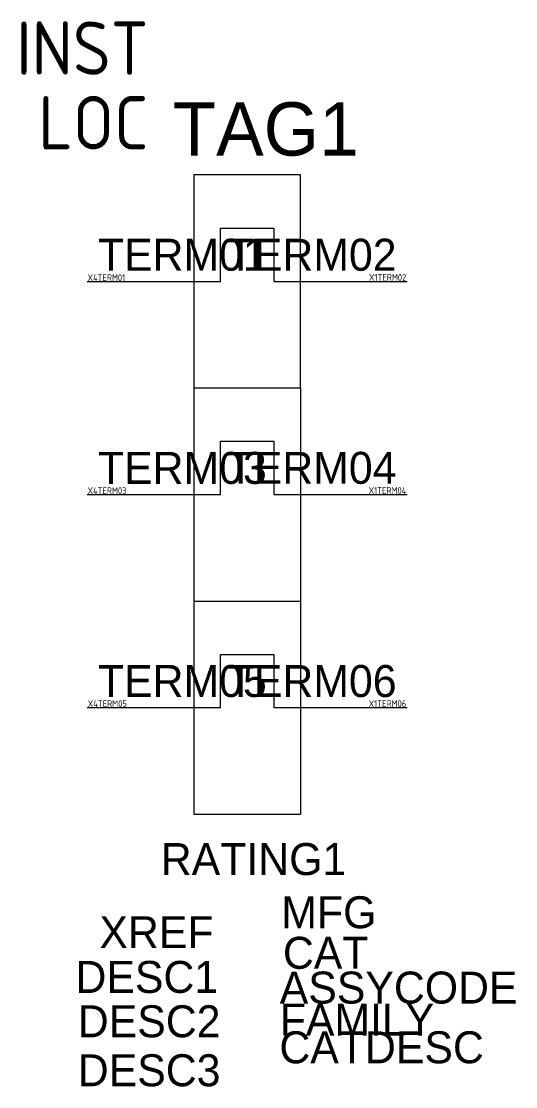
# Model space of a CAD drawing. Extents: x -18.1 to 5.1, y -32.3 to 17.7.
import ezdxf
from ezdxf.enums import TextEntityAlignment as Align

# ---------------------------------------------------------------- set-up
doc = ezdxf.new("R2010")
doc.units = 0
doc.header["$MEASUREMENT"] = 0
doc.styles.add('WD_IEC', font='isocp2.shx', dxfattribs={"width": 0.9, "height": 4})

msp = doc.modelspace()

# ---------------------------------------------------------------- linework, layer by layer
for p, q in [((-5, 10.5), (-10, 10.5)), ((-10, 10.5), (-10, 0.5)), ((-5, 0.5), (-5, 10.5)), ((-8.75, 5.5), (-8.75, 8)), ((-8.75, 8), (-6.25, 8)), ((-6.25, 8), (-6.25, 5.5)), ((-15, 5.5), (-8.75, 5.5)), ((-6.25, 5.5), (0, 5.5)), ((-10, 0.5), (-5, 0.5)), ((-10, 0.5), (-10, -9.5)), ((-5, 0.5), (-5, -9.5)), ((-8.75, -4.5), (-8.75, -2)), ((-8.75, -2), (-6.25, -2)), ((-6.25, -2), (-6.25, -4.5)), ((-15, -4.5), (-8.75, -4.5)), ((-6.25, -4.5), (0, -4.5)), ((-10, -9.5), (-5, -9.5)), ((-10, -9.5), (-10, -19.5)), ((-5, -9.5), (-5, -19.5)), ((-8.75, -14.5), (-8.75, -12)), ((-8.75, -12), (-6.25, -12)), ((-6.25, -12), (-6.25, -14.5)), ((-15, -14.5), (-8.75, -14.5)), ((-6.25, -14.5), (0, -14.5)), ((-10, -19.5), (-5, -19.5))]:
    msp.add_line(p, q)

# ---------------------------------------------------------------- texts
at = {"style": 'WD_IEC', "flags": 1}
for tag, height, p in [('INST', 2.5, (-12.133, 15.192)), ('LOC', 2.5, (-12.133, 11.692)), ('X1TERM02', 0.32, (-0.045, 5.524)), ('X1TERM04', 0.32, (-0.042, -4.473)), ('X1TERM06', 0.32, (-0.047, -14.47))]:
    msp.add_attdef(tag, text='', height=height, dxfattribs=at).set_placement(p, align=Align.RIGHT)
for tag, p, s, height in [('TAG1', (-11, 11.4), 'Q', 2.5), ('TERM01', (-14.501, 5.999), '1', 1.5), ('TERM03', (-14.497, -4.002), '3', 1.5), ('TERM05', (-14.499, -13.999), '5', 1.5)]:
    msp.add_attdef(tag, p, s, height=height)
for tag, text, p in [('TERM02', '2', (-0.499, 5.999)), ('TERM04', '4', (-0.504, -3.999)), ('TERM06', '6', (-0.499, -14.001))]:
    msp.add_attdef(tag, text=text, height=1.5).set_placement(p, align=Align.RIGHT)
for tag, p in [('X4TERM01', (-14.988, 5.514)), ('X4TERM03', (-14.988, -4.483)), ('X4TERM05', (-14.977, -14.47))]:
    msp.add_attdef(tag, p, '', height=0.32, dxfattribs=at)
msp.add_attdef('RATING1', text='', height=1.5).set_placement((-7.205, -22.353), align=Align.CENTER)
at = {"flags": 1}
for tag, p, s in [('MFG', (-5.902, -24.849), ''), ('CAT', (-5.827, -26.751), ''), ('ASSYCODE', (-5.975, -28.382), ''), ('FAMILY', (-5.975, -29.882), 'OL_ACKO'), ('CATDESC', (-5.991, -31.184), '')]:
    msp.add_attdef(tag, p, s, height=1.5, dxfattribs=at)
for tag, p in [('XREF', (-9.082, -25.782)), ('DESC1', (-8.864, -27.883)), ('DESC2', (-8.754, -29.963)), ('DESC3', (-8.754, -32.261))]:
    msp.add_attdef(tag, text='', height=1.5, dxfattribs=at).set_placement(p, align=Align.RIGHT)

doc.saveas('drawing.dxf')
